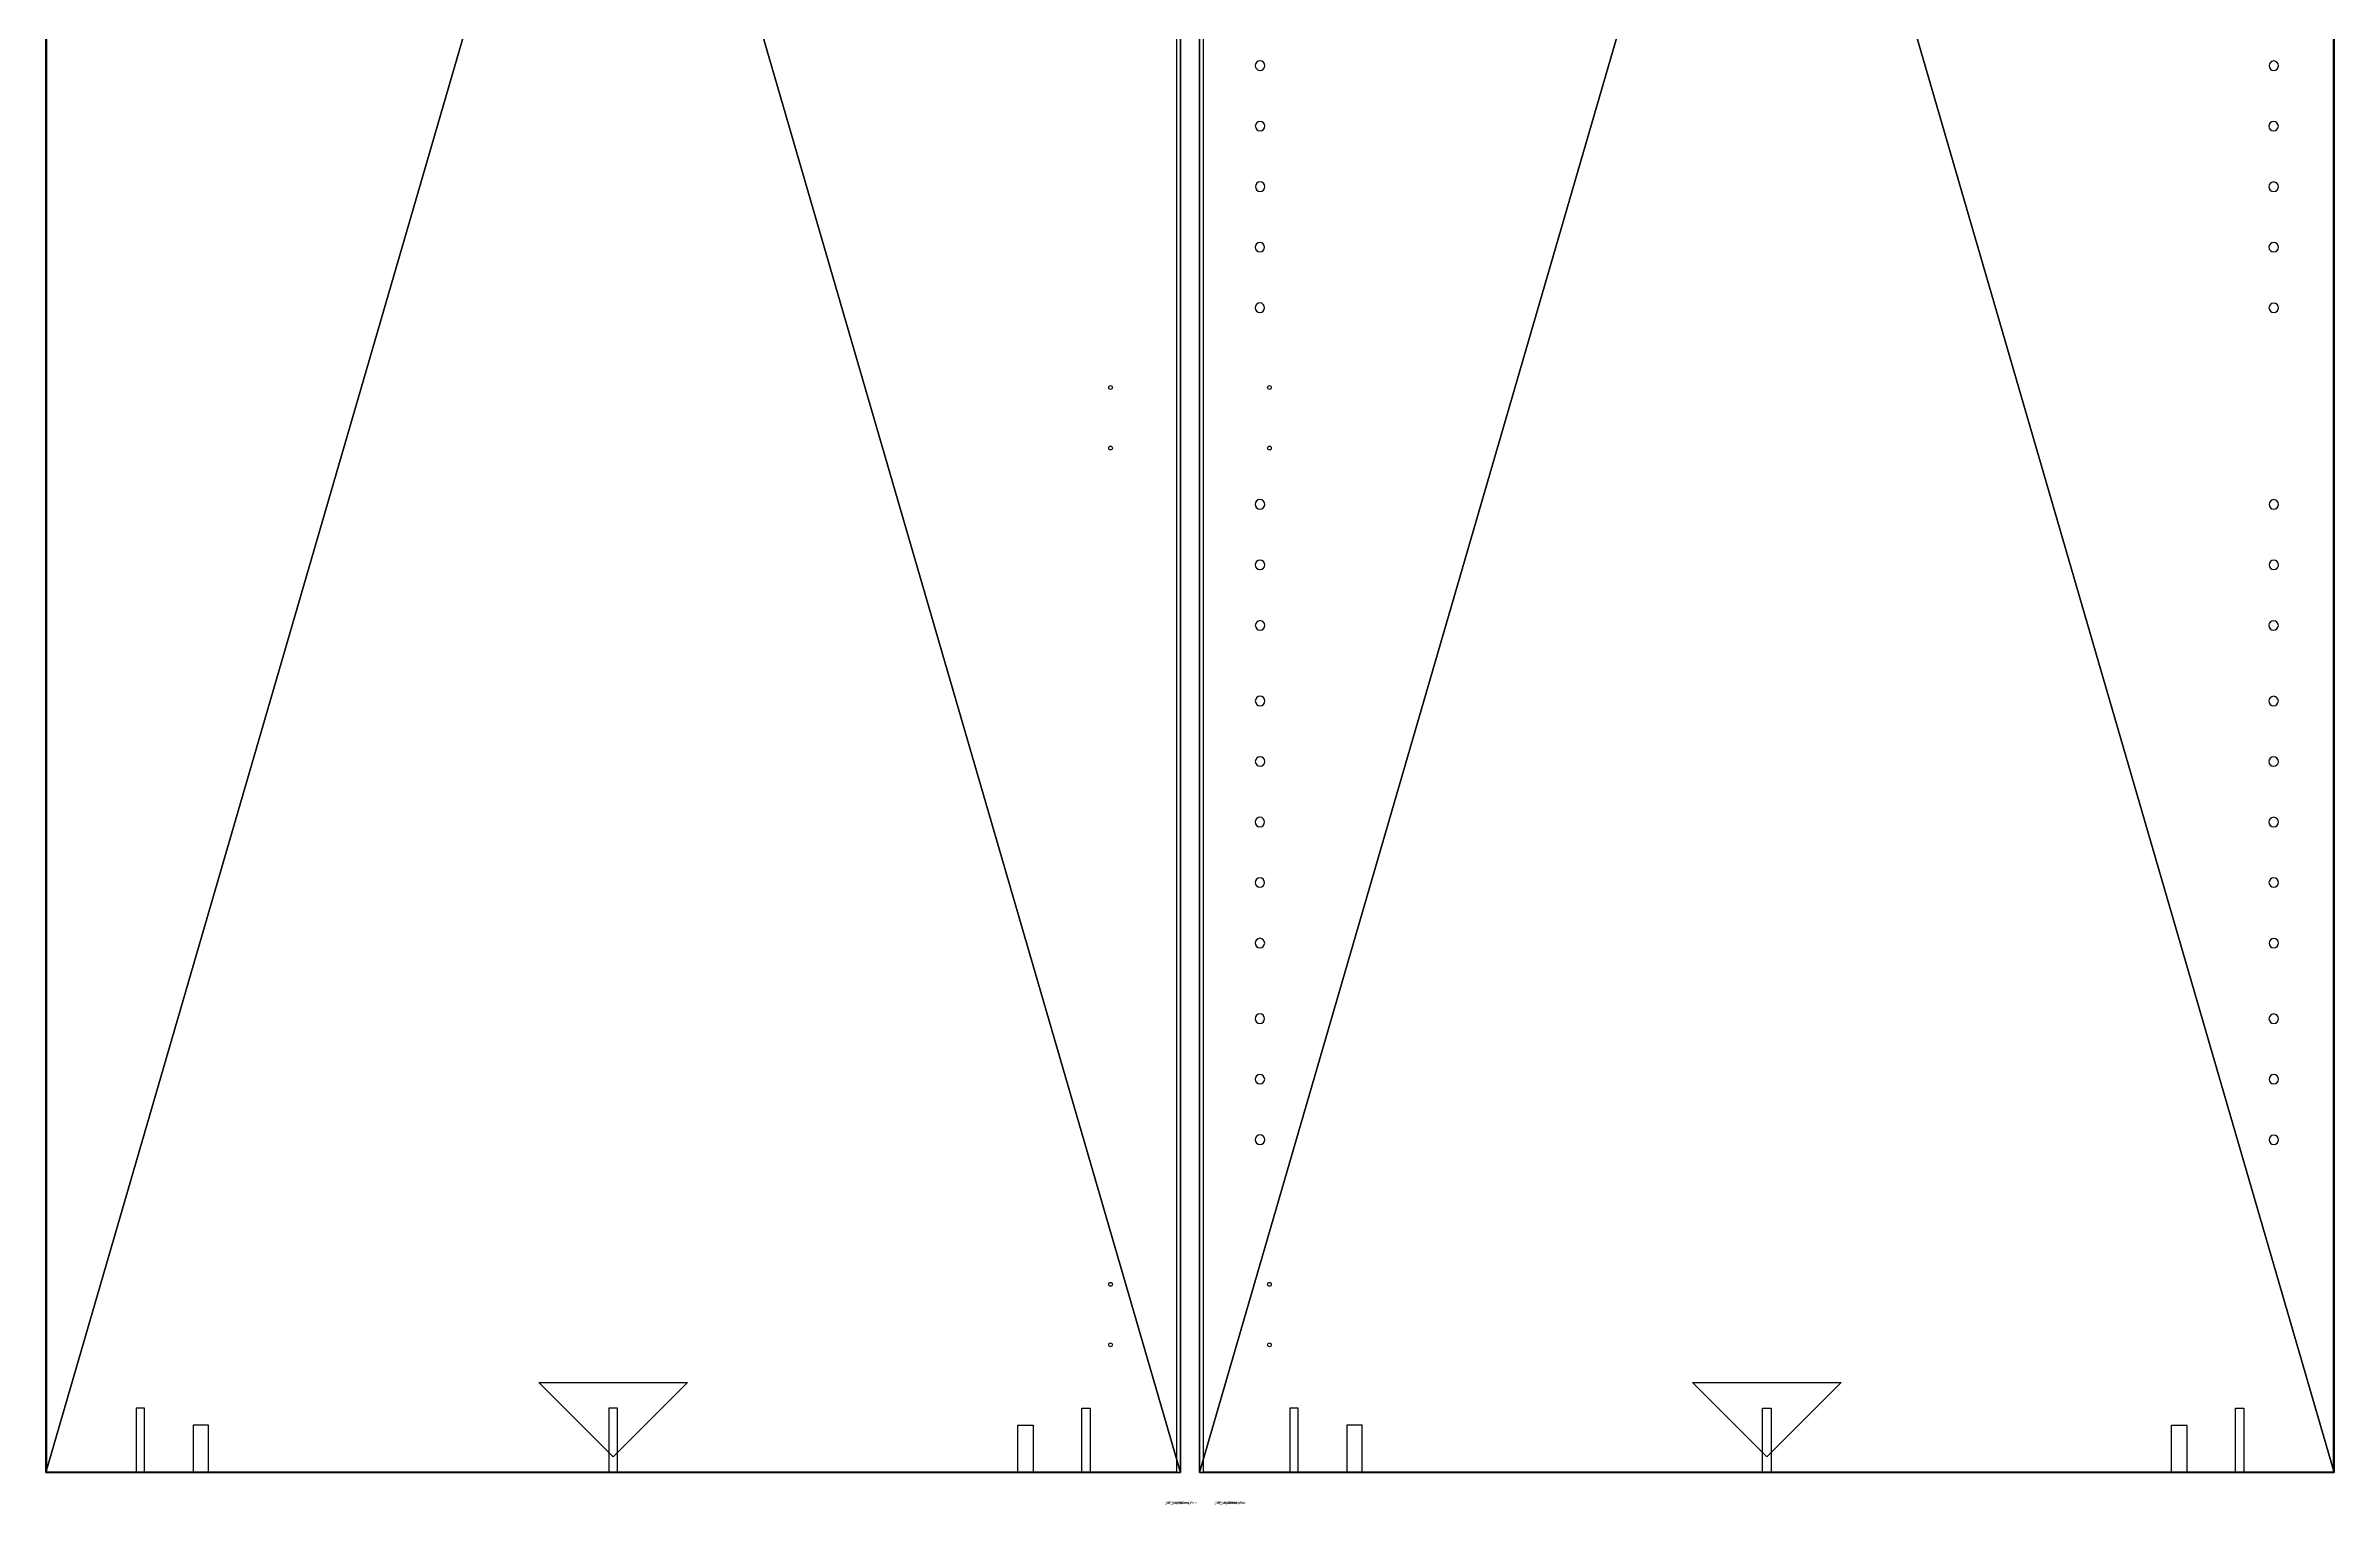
# Model space of a CAD drawing. Header units: millimetres. Extents: x -53597 to 18, y -2458 to 2097.
# Drawn here: x -9006 to -7796, y -17 to 755 of the extents above; entities that cross this region are included whole.
import ezdxf

# ---------------------------------------------------------------- set-up
doc = ezdxf.new("R2010")
doc.units = ezdxf.units.MM
doc.header["$LTSCALE"] = 25.4
doc.layers.get('0').update_dxf_attribs({"true_color": 0xffffff})
for name, color, linetype, true_color in [('ABF_cuttingLines', 32, 'Continuous', 0xcc6600), ('ABF_D5.0_DEPTH8', 252, 'Continuous', 0x777799), ('ABF_edgeBanding', 32, 'Continuous', 0xcc5400), ('ABF_Label', 253, 'Continuous', 0x9999cc), ('DEPTH3.0-ARTICLE46331', 190, 'Continuous', 0x9900ff), ('DSIDE-4.5', 190, 'Continuous', 0x9900ff), ('DSIDE-8', 22, 'Continuous', 0xcc4400), ('Dside4.5', 134, 'Continuous', 0x009987)]:
    doc.layers.add(name, color=color, linetype=linetype, true_color=true_color)

# ---------------------------------------------------------------- blocks, each defined once
blk = doc.blocks.new('Group510#1')
blk = doc.blocks.new('Group511#1')
blk = doc.blocks.new('Group514#1')
blk = doc.blocks.new('Group515#1')
blk = doc.blocks.new('Group518#1')
at = {"layer": 'DSIDE-4.5', "color": 0, "extrusion": (1.50398e-16, -1, -5.39341e-16)}
blk.add_circle((0, -9), 2.25, dxfattribs=at)
at = {"layer": 'DSIDE-8', "color": 0, "extrusion": (1.50398e-16, -1, -5.39341e-16)}
blk.add_circle((-32, -9), 4, dxfattribs=at)
blk = doc.blocks.new('Group519#1')
at = {"layer": 'DSIDE-4.5', "color": 0}
blk.add_polyline3d([(-2.25, 0, 0), (-2.25, -34, 0), (2.25, -34, 0), (2.25, 0, 0), (-2.25, 0, 0)], close=True, dxfattribs=at)
at = {"layer": 'DSIDE-8', "color": 0}
blk.add_polyline3d([(-36, 0, 0), (-36, -25, 0), (-28, -25, 0), (-28, 0, 0), (-36, 0, 0)], close=True, dxfattribs=at)
blk = doc.blocks.new('Group522#1')
at = {"layer": 'DSIDE-4.5', "color": 0, "extrusion": (1.50398e-16, -1, -5.39341e-16)}
blk.add_circle((0, -9), 2.25, dxfattribs=at)
at = {"layer": 'DSIDE-8', "color": 0, "extrusion": (1.50398e-16, -1, -5.39341e-16)}
blk.add_circle((32, -9), 4, dxfattribs=at)
blk = doc.blocks.new('Group523#1')
at = {"layer": 'DSIDE-4.5', "color": 0}
blk.add_polyline3d([(2.25, 0, 0), (2.25, -34, 0), (-2.25, -34, 0), (-2.25, 0, 0), (2.25, 0, 0)], close=True, dxfattribs=at)
at = {"layer": 'DSIDE-8', "color": 0}
blk.add_polyline3d([(36, 0, 0), (36, -25, 0), (28, -25, 0), (28, 0, 0), (36, 0, 0)], close=True, dxfattribs=at)
blk = doc.blocks.new('Group563#1')
blk = doc.blocks.new('Group567#1')
blk = doc.blocks.new('Group574#1')
blk = doc.blocks.new('Group581#1')
blk = doc.blocks.new('Group583#1')
blk = doc.blocks.new('Group585#1')
blk = doc.blocks.new('Group587#1')
at = {"layer": 'DEPTH3.0-ARTICLE46331', "color": 0}
for centre in [(-37, 16), (-37, -16)]:
    blk.add_circle(centre, 1, dxfattribs=at)
blk = doc.blocks.new('Group589#1')
at = {"layer": 'DEPTH3.0-ARTICLE46331', "color": 0}
for centre in [(-37, 16), (-37, -16)]:
    blk.add_circle(centre, 1, dxfattribs=at)
blk = doc.blocks.new('Group411#1')
blk = doc.blocks.new('Group412#1')
blk = doc.blocks.new('Group414#1')
at = {"layer": 'Dside4.5', "color": 0, "extrusion": (0, 1, 0)}
blk.add_circle((0, -9), 2.25, dxfattribs=at)
blk = doc.blocks.new('Group415#1')
at = {"layer": 'Dside4.5', "color": 0}
blk.add_polyline3d([(2.25, 0, 0), (2.25, -34, 0), (-2.25, -34, 0), (-2.25, 0, 0), (2.25, 0, 0)], close=True, dxfattribs=at)
blk = doc.blocks.new('Group#28')
blk = doc.blocks.new('Group#30')
blk = doc.blocks.new('Group#40')
at = {"layer": 'ABF_D5.0_DEPTH8', "color": 0, "extrusion": (1, 1.48988e-08, 2.29886e-14)}
blk.add_circle((2.5, 2.5, 0), 2.5, dxfattribs=at)
blk = doc.blocks.new('Group#42')
at = {"layer": 'ABF_D5.0_DEPTH8', "color": 0, "extrusion": (1, 1.48988e-08, 2.29886e-14)}
blk.add_circle((2.5, 2.5, 0), 2.5, dxfattribs=at)
blk = doc.blocks.new('Group#43')
at = {"layer": 'ABF_D5.0_DEPTH8', "color": 0, "extrusion": (1, 1.48988e-08, 2.29886e-14)}
blk.add_circle((2.5, 2.5, 0), 2.5, dxfattribs=at)
blk = doc.blocks.new('Group#44')
at = {"layer": 'ABF_D5.0_DEPTH8', "color": 0, "extrusion": (1, 1.48988e-08, 2.29886e-14)}
blk.add_circle((2.5, 2.5, 0), 2.5, dxfattribs=at)
blk = doc.blocks.new('Group#48')
at = {"layer": 'ABF_D5.0_DEPTH8', "color": 0, "extrusion": (1, 1.48988e-08, 2.29886e-14)}
blk.add_circle((2.5, 2.5, 0), 2.5, dxfattribs=at)
blk = doc.blocks.new('Group#51')
at = {"layer": 'ABF_D5.0_DEPTH8', "color": 0, "extrusion": (1, 1.48988e-08, 2.29886e-14)}
blk.add_circle((2.5, 2.5, 0), 2.5, dxfattribs=at)
blk = doc.blocks.new('Group#52')
at = {"layer": 'ABF_D5.0_DEPTH8', "color": 0, "extrusion": (1, 1.48988e-08, 2.29886e-14)}
blk.add_circle((2.5, 2.5, 0), 2.5, dxfattribs=at)
blk = doc.blocks.new('Group#53')
at = {"layer": 'ABF_D5.0_DEPTH8', "color": 0, "extrusion": (1, 1.48988e-08, 2.29886e-14)}
blk.add_circle((2.5, 2.5, 0), 2.5, dxfattribs=at)
blk = doc.blocks.new('Group#58')
at = {"layer": 'ABF_D5.0_DEPTH8', "color": 0, "extrusion": (1, 1.48988e-08, 2.29886e-14)}
blk.add_circle((2.5, 2.5, 0), 2.5, dxfattribs=at)
blk = doc.blocks.new('Group#59')
at = {"layer": 'ABF_D5.0_DEPTH8', "color": 0, "extrusion": (1, 1.48988e-08, 2.29886e-14)}
blk.add_circle((2.5, 2.5, 0), 2.5, dxfattribs=at)
blk = doc.blocks.new('Group#4')
at = {"layer": 'ABF_D5.0_DEPTH8', "color": 0, "extrusion": (1, 1.48988e-08, 2.29886e-14)}
blk.add_circle((2.5, 2.5, 0), 2.5, dxfattribs=at)
blk = doc.blocks.new('Group#5')
at = {"layer": 'ABF_D5.0_DEPTH8', "color": 0, "extrusion": (1, 1.48988e-08, 2.29886e-14)}
blk.add_circle((2.5, 2.5, 0), 2.5, dxfattribs=at)
blk = doc.blocks.new('Group#7')
at = {"layer": 'ABF_D5.0_DEPTH8', "color": 0, "extrusion": (1, 1.48988e-08, 2.29886e-14)}
blk.add_circle((2.5, 2.5, 0), 2.5, dxfattribs=at)
blk = doc.blocks.new('Group#8')
at = {"layer": 'ABF_D5.0_DEPTH8', "color": 0, "extrusion": (1, 1.48988e-08, 2.29886e-14)}
blk.add_circle((2.5, 2.5, 0), 2.5, dxfattribs=at)
blk = doc.blocks.new('Group#10')
at = {"layer": 'ABF_D5.0_DEPTH8', "color": 0, "extrusion": (1, 1.48988e-08, 2.29886e-14)}
blk.add_circle((2.5, 2.5, 0), 2.5, dxfattribs=at)
blk = doc.blocks.new('Group#11')
at = {"layer": 'ABF_D5.0_DEPTH8', "color": 0, "extrusion": (1, 1.48988e-08, 2.29886e-14)}
blk.add_circle((2.5, 2.5, 0), 2.5, dxfattribs=at)
blk = doc.blocks.new('Group#12')
at = {"layer": 'ABF_D5.0_DEPTH8', "color": 0, "extrusion": (1, 1.48988e-08, 2.29886e-14)}
blk.add_circle((2.5, 2.5, 0), 2.5, dxfattribs=at)
blk = doc.blocks.new('Group#13')
at = {"layer": 'ABF_D5.0_DEPTH8', "color": 0, "extrusion": (1, 1.48988e-08, 2.29886e-14)}
blk.add_circle((2.5, 2.5, 0), 2.5, dxfattribs=at)
blk = doc.blocks.new('Group#21')
at = {"layer": 'ABF_D5.0_DEPTH8', "color": 0, "extrusion": (1, 1.48988e-08, 2.29886e-14)}
blk.add_circle((2.5, 2.5, 0), 2.5, dxfattribs=at)
blk = doc.blocks.new('Group#33')
at = {"layer": 'ABF_D5.0_DEPTH8', "color": 0, "extrusion": (1, 1.48988e-08, 2.29886e-14)}
blk.add_circle((2.5, 2.5, 0), 2.5, dxfattribs=at)
blk = doc.blocks.new('Group#93')
at = {"layer": 'ABF_D5.0_DEPTH8', "color": 0, "extrusion": (1, 1.48988e-08, 2.29886e-14)}
blk.add_circle((2.5, 2.5, 0), 2.5, dxfattribs=at)
blk = doc.blocks.new('Group#94')
at = {"layer": 'ABF_D5.0_DEPTH8', "color": 0, "extrusion": (1, 1.48988e-08, 2.29886e-14)}
blk.add_circle((2.5, 2.5, 0), 2.5, dxfattribs=at)
blk = doc.blocks.new('Group#99')
at = {"layer": 'ABF_D5.0_DEPTH8', "color": 0, "extrusion": (1, 1.48988e-08, 2.29886e-14)}
blk.add_circle((2.5, 2.5, 0), 2.5, dxfattribs=at)
blk = doc.blocks.new('Group#100')
at = {"layer": 'ABF_D5.0_DEPTH8', "color": 0, "extrusion": (1, 1.48988e-08, 2.29886e-14)}
blk.add_circle((2.5, 2.5, 0), 2.5, dxfattribs=at)
blk = doc.blocks.new('Group#101')
at = {"layer": 'ABF_D5.0_DEPTH8', "color": 0, "extrusion": (1, 1.48988e-08, 2.29886e-14)}
blk.add_circle((2.5, 2.5, 0), 2.5, dxfattribs=at)
blk = doc.blocks.new('Group#102')
at = {"layer": 'ABF_D5.0_DEPTH8', "color": 0, "extrusion": (1, 1.48988e-08, 2.29886e-14)}
blk.add_circle((2.5, 2.5, 0), 2.5, dxfattribs=at)
blk = doc.blocks.new('Group#1')
at = {"layer": 'ABF_D5.0_DEPTH8', "color": 0, "extrusion": (1, 1.48988e-08, 2.29886e-14)}
blk.add_circle((2.5, 2.5, 0), 2.5, dxfattribs=at)
blk = doc.blocks.new('Group#2')
at = {"layer": 'ABF_D5.0_DEPTH8', "color": 0, "extrusion": (1, 1.48988e-08, 2.29886e-14)}
blk.add_circle((2.5, 2.5, 0), 2.5, dxfattribs=at)
blk = doc.blocks.new('Group#3')
at = {"layer": 'ABF_D5.0_DEPTH8', "color": 0, "extrusion": (1, 1.48988e-08, 2.29886e-14)}
blk.add_circle((2.5, 2.5, 0), 2.5, dxfattribs=at)
blk = doc.blocks.new('Group#6')
at = {"layer": 'ABF_D5.0_DEPTH8', "color": 0, "extrusion": (1, 1.48988e-08, 2.29886e-14)}
blk.add_circle((2.5, 2.5, 0), 2.5, dxfattribs=at)
blk = doc.blocks.new('Group#9')
at = {"layer": 'ABF_D5.0_DEPTH8', "color": 0, "extrusion": (1, 1.48988e-08, 2.29886e-14)}
blk.add_circle((2.5, 2.5, 0), 2.5, dxfattribs=at)
blk = doc.blocks.new('Group#15')
at = {"layer": 'ABF_D5.0_DEPTH8', "color": 0, "extrusion": (1, 1.48988e-08, 2.29886e-14)}
blk.add_circle((2.5, 2.5, 0), 2.5, dxfattribs=at)
blk = doc.blocks.new('Group440#1')
blk = doc.blocks.new('Group478#1')
at = {"layer": 'ABF_cuttingLines', "color": 0}
blk.add_polyline3d([(20, 2080.5, 0), (20, 16.9, 0), (617.6, 16.9, 0), (617.6, 2080.5, 0), (20, 2080.5, 0)], close=True, dxfattribs=at)
blk = doc.blocks.new('Group479#1')
at = {"layer": 'ABF_edgeBanding', "color": 0}
blk.add_polyline3d([(318, 24.8, 0), (278.7, 64.1, 0), (357.3, 64.1, 0), (318, 24.8, 0)], close=True, dxfattribs=at)
blk = doc.blocks.new('___#14')
at = {"color": 0}
for p, q in [((18, 2080.5), (18, 16.5)), ((18, 2080.5, 18), (18, 16.5, 18)), ((18, 2080.5), (18, 16.5)), ((18, 2080.5, 18), (18, 16.5, 18)), ((618, 16.5), (618, 2080.5)), ((618, 16.5, 18), (618, 2080.5, 18)), ((618, 16.5), (618, 2080.5)), ((618, 16.5, 18), (618, 2080.5, 18)), ((18, 16.5), (618, 16.5)), ((18, 16.5, 18), (618, 16.5, 18)), ((18, 16.5), (18, 16.5, 18)), ((18, 16.5), (618, 16.5)), ((18, 16.5, 18), (618, 16.5, 18)), ((18, 16.5), (18, 16.5, 18)), ((618, 16.5), (618, 16.5, 18)), ((618, 16.5), (618, 16.5, 18))]:
    blk.add_line(p, q, dxfattribs=at)
ref = blk.add_blockref('Group510#1', (68, 2080.5, 18), dxfattribs=dict(at, rotation=180))
ref.add_attrib('Skp_GroupInstanceName', '_ABF_sideDrill', (0, 0), dxfattribs={"height": 1})
ref = blk.add_blockref('Group511#1', (68, 2080.5, 18), dxfattribs=dict(at, rotation=180))
ref.add_attrib('Skp_GroupInstanceName', '_ABF_sideDrillDepth', (0, 0), dxfattribs={"height": 1})
ref = blk.add_blockref('Group514#1', (568, 2080.5, 18), dxfattribs=dict(at, rotation=180))
ref.add_attrib('Skp_GroupInstanceName', '_ABF_sideDrill', (0, 0), dxfattribs={"height": 1})
ref = blk.add_blockref('Group515#1', (568, 2080.5, 18), dxfattribs=dict(at, rotation=180))
ref.add_attrib('Skp_GroupInstanceName', '_ABF_sideDrillDepth', (0, 0), dxfattribs={"height": 1})
ref = blk.add_blockref('Group411#1', (318, 2080.5, 18), dxfattribs=dict(at, rotation=180))
ref.add_attrib('Skp_GroupInstanceName', '_ABF_sideDrill', (0, 0), dxfattribs={"height": 1})
ref = blk.add_blockref('Group412#1', (318, 2080.5, 18), dxfattribs=dict(at, rotation=180))
ref.add_attrib('Skp_GroupInstanceName', '_ABF_sideDrillDepth', (0, 0), dxfattribs={"height": 1})
ref = blk.add_blockref('Group581#1', (18, 1997, 18), dxfattribs=dict(at, rotation=180))
ref.add_attrib('Skp_GroupInstanceName', '_ABF_hingeMountingPlate', (0, 0), dxfattribs={"height": 1})
ref = blk.add_blockref('Group563#1', (68, 1766.5, 18), dxfattribs=dict(at, rotation=180))
ref.add_attrib('Skp_GroupInstanceName', '_ABF_minifixPlasticBase', (0, 0), dxfattribs={"height": 1})
ref = blk.add_blockref('Group567#1', (568, 1766.5, 18), dxfattribs=dict(at, rotation=180))
ref.add_attrib('Skp_GroupInstanceName', '_ABF_minifixPlasticBase', (0, 0), dxfattribs={"height": 1})
ref = blk.add_blockref('Group574#1', (318, 1766.5, 18), dxfattribs=dict(at, rotation=180))
ref.add_attrib('Skp_GroupInstanceName', '_ABF_screwInside', (0, 0), dxfattribs={"height": 1})
at = {"color": 0, "extrusion": (0, 1, -3.49763e-16)}
ref = blk.add_blockref('Group#28', (-317, 18, 1686.8), dxfattribs=dict(at, rotation=90))
ref.add_attrib('Skp_GroupInstanceName', 'ABF_Hole', (0, 0), dxfattribs={"height": 1})
ref = blk.add_blockref('Group#30', (-317, 18, 1654.8), dxfattribs=dict(at, rotation=90))
ref.add_attrib('Skp_GroupInstanceName', 'ABF_Hole', (0, 0), dxfattribs={"height": 1})
at = {"color": 0}
ref = blk.add_blockref('Group583#1', (18, 1522.8, 18), dxfattribs=dict(at, rotation=180))
ref.add_attrib('Skp_GroupInstanceName', '_ABF_hingeMountingPlate', (0, 0), dxfattribs={"height": 1})
ref = blk.add_blockref('Group585#1', (18, 1048.5, 18), dxfattribs=dict(at, rotation=180))
ref.add_attrib('Skp_GroupInstanceName', '_ABF_hingeMountingPlate', (0, 0), dxfattribs={"height": 1})
at = {"color": 0, "extrusion": (-0.009842, 0.999952, 9.26182e-13)}
ref = blk.add_blockref('Group#48', (-596, 18, 752.2), dxfattribs=dict(at, rotation=269.9999991284582))
ref.add_attrib('Skp_GroupInstanceName', 'ABF_Hole', (0, 0), dxfattribs={"height": 1})
ref = blk.add_blockref('Group#51', (-60, 18, 757.5), dxfattribs=dict(at, rotation=269.9999991284582))
ref.add_attrib('Skp_GroupInstanceName', 'ABF_Hole', (0, 0), dxfattribs={"height": 1})
ref = blk.add_blockref('Group#43', (-59.7, 18, 725.5), dxfattribs=dict(at, rotation=269.9999991284582))
ref.add_attrib('Skp_GroupInstanceName', 'ABF_Hole', (0, 0), dxfattribs={"height": 1})
ref = blk.add_blockref('Group#44', (-595.6, 18, 720.2), dxfattribs=dict(at, rotation=269.9999991284582))
ref.add_attrib('Skp_GroupInstanceName', 'ABF_Hole', (0, 0), dxfattribs={"height": 1})
ref = blk.add_blockref('Group#40', (-59.4, 18, 693.5), dxfattribs=dict(at, rotation=269.9999991284582))
ref.add_attrib('Skp_GroupInstanceName', 'ABF_Hole', (0, 0), dxfattribs={"height": 1})
ref = blk.add_blockref('Group#42', (-595.3, 18, 688.2), dxfattribs=dict(at, rotation=269.9999991284582))
ref.add_attrib('Skp_GroupInstanceName', 'ABF_Hole', (0, 0), dxfattribs={"height": 1})
ref = blk.add_blockref('Group#52', (-59, 18, 661.5), dxfattribs=dict(at, rotation=269.9999991284582))
ref.add_attrib('Skp_GroupInstanceName', 'ABF_Hole', (0, 0), dxfattribs={"height": 1})
ref = blk.add_blockref('Group#59', (-595, 18, 656.2), dxfattribs=dict(at, rotation=269.9999991284582))
ref.add_attrib('Skp_GroupInstanceName', 'ABF_Hole', (0, 0), dxfattribs={"height": 1})
ref = blk.add_blockref('Group#53', (-58.7, 18, 629.5), dxfattribs=dict(at, rotation=269.9999991284582))
ref.add_attrib('Skp_GroupInstanceName', 'ABF_Hole', (0, 0), dxfattribs={"height": 1})
ref = blk.add_blockref('Group#58', (-594.7, 18, 624.2), dxfattribs=dict(at, rotation=269.9999991284582))
ref.add_attrib('Skp_GroupInstanceName', 'ABF_Hole', (0, 0), dxfattribs={"height": 1})
at = {"color": 0}
ref = blk.add_blockref('Group587#1', (18, 574.3, 18), dxfattribs=dict(at, rotation=180))
ref.add_attrib('Skp_GroupInstanceName', '_ABF_hingeMountingPlate', (0, 0), dxfattribs={"height": 1})
at = {"color": 0, "extrusion": (-0.009842, 0.999952, 9.26182e-13)}
ref = blk.add_blockref('Group#1', (-57.7, 18, 525.5), dxfattribs=dict(at, rotation=269.9999991284582))
ref.add_attrib('Skp_GroupInstanceName', 'ABF_Hole', (0, 0), dxfattribs={"height": 1})
ref = blk.add_blockref('Group#2', (-593.7, 18, 520.2), dxfattribs=dict(at, rotation=269.9999991284582))
ref.add_attrib('Skp_GroupInstanceName', 'ABF_Hole', (0, 0), dxfattribs={"height": 1})
ref = blk.add_blockref('Group#3', (-57.4, 18, 493.5), dxfattribs=dict(at, rotation=269.9999991284582))
ref.add_attrib('Skp_GroupInstanceName', 'ABF_Hole', (0, 0), dxfattribs={"height": 1})
ref = blk.add_blockref('Group#15', (-593.4, 18, 488.2), dxfattribs=dict(at, rotation=269.9999991284582))
ref.add_attrib('Skp_GroupInstanceName', 'ABF_Hole', (0, 0), dxfattribs={"height": 1})
ref = blk.add_blockref('Group#6', (-57.1, 18, 461.5), dxfattribs=dict(at, rotation=269.9999991284582))
ref.add_attrib('Skp_GroupInstanceName', 'ABF_Hole', (0, 0), dxfattribs={"height": 1})
ref = blk.add_blockref('Group#9', (-593, 18, 456.2), dxfattribs=dict(at, rotation=269.9999991284582))
ref.add_attrib('Skp_GroupInstanceName', 'ABF_Hole', (0, 0), dxfattribs={"height": 1})
ref = blk.add_blockref('Group#10', (-592.6, 18, 416.2), dxfattribs=dict(at, rotation=269.9999991284582))
ref.add_attrib('Skp_GroupInstanceName', 'ABF_Hole', (0, 0), dxfattribs={"height": 1})
ref = blk.add_blockref('Group#11', (-56.7, 18, 421.5), dxfattribs=dict(at, rotation=269.9999991284582))
ref.add_attrib('Skp_GroupInstanceName', 'ABF_Hole', (0, 0), dxfattribs={"height": 1})
ref = blk.add_blockref('Group#7', (-56.4, 18, 389.5), dxfattribs=dict(at, rotation=269.9999991284582))
ref.add_attrib('Skp_GroupInstanceName', 'ABF_Hole', (0, 0), dxfattribs={"height": 1})
ref = blk.add_blockref('Group#8', (-592.3, 18, 384.2), dxfattribs=dict(at, rotation=269.9999991284582))
ref.add_attrib('Skp_GroupInstanceName', 'ABF_Hole', (0, 0), dxfattribs={"height": 1})
ref = blk.add_blockref('Group#4', (-56, 18, 357.5), dxfattribs=dict(at, rotation=269.9999991284582))
ref.add_attrib('Skp_GroupInstanceName', 'ABF_Hole', (0, 0), dxfattribs={"height": 1})
ref = blk.add_blockref('Group#5', (-592, 18, 352.2), dxfattribs=dict(at, rotation=269.9999991284582))
ref.add_attrib('Skp_GroupInstanceName', 'ABF_Hole', (0, 0), dxfattribs={"height": 1})
ref = blk.add_blockref('Group#12', (-55.7, 18, 325.5), dxfattribs=dict(at, rotation=269.9999991284582))
ref.add_attrib('Skp_GroupInstanceName', 'ABF_Hole', (0, 0), dxfattribs={"height": 1})
ref = blk.add_blockref('Group#33', (-591.7, 18, 320.2), dxfattribs=dict(at, rotation=269.9999991284582))
ref.add_attrib('Skp_GroupInstanceName', 'ABF_Hole', (0, 0), dxfattribs={"height": 1})
ref = blk.add_blockref('Group#13', (-55.4, 18, 293.5), dxfattribs=dict(at, rotation=269.9999991284582))
ref.add_attrib('Skp_GroupInstanceName', 'ABF_Hole', (0, 0), dxfattribs={"height": 1})
ref = blk.add_blockref('Group#21', (-591.4, 18, 288.2), dxfattribs=dict(at, rotation=269.9999991284582))
ref.add_attrib('Skp_GroupInstanceName', 'ABF_Hole', (0, 0), dxfattribs={"height": 1})
ref = blk.add_blockref('Group#101', (-591, 18, 248.2), dxfattribs=dict(at, rotation=269.9999991284582))
ref.add_attrib('Skp_GroupInstanceName', 'ABF_Hole', (0, 0), dxfattribs={"height": 1})
ref = blk.add_blockref('Group#102', (-55, 18, 253.5), dxfattribs=dict(at, rotation=269.9999991284582))
ref.add_attrib('Skp_GroupInstanceName', 'ABF_Hole', (0, 0), dxfattribs={"height": 1})
ref = blk.add_blockref('Group#99', (-54.7, 18, 221.5), dxfattribs=dict(at, rotation=269.9999991284582))
ref.add_attrib('Skp_GroupInstanceName', 'ABF_Hole', (0, 0), dxfattribs={"height": 1})
ref = blk.add_blockref('Group#100', (-590.7, 18, 216.2), dxfattribs=dict(at, rotation=269.9999991284582))
ref.add_attrib('Skp_GroupInstanceName', 'ABF_Hole', (0, 0), dxfattribs={"height": 1})
ref = blk.add_blockref('Group#93', (-54.4, 18, 189.5), dxfattribs=dict(at, rotation=269.9999991284582))
ref.add_attrib('Skp_GroupInstanceName', 'ABF_Hole', (0, 0), dxfattribs={"height": 1})
ref = blk.add_blockref('Group#94', (-590.4, 18, 184.2), dxfattribs=dict(at, rotation=269.9999991284582))
ref.add_attrib('Skp_GroupInstanceName', 'ABF_Hole', (0, 0), dxfattribs={"height": 1})
at = {"color": 0}
ref = blk.add_blockref('Group589#1', (18, 100, 18), dxfattribs=dict(at, rotation=180))
ref.add_attrib('Skp_GroupInstanceName', '_ABF_hingeMountingPlate', (0, 0), dxfattribs={"height": 1})
ref = blk.add_blockref('Group519#1', (68, 16.5, 18), dxfattribs=dict(at, rotation=180))
ref.add_attrib('Skp_GroupInstanceName', '_ABF_sideDrillDepth', (0, 0), dxfattribs={"height": 1})
ref = blk.add_blockref('Group523#1', (568, 16.5, 18), dxfattribs=dict(at, rotation=180))
ref.add_attrib('Skp_GroupInstanceName', '_ABF_sideDrillDepth', (0, 0), dxfattribs={"height": 1})
ref = blk.add_blockref('Group415#1', (318, 16.5, 18), dxfattribs=dict(at, rotation=180))
ref.add_attrib('Skp_GroupInstanceName', '_ABF_sideDrillDepth', (0, 0), dxfattribs={"height": 1})
ref = blk.add_blockref('Group518#1', (68, 16.5, 18), dxfattribs=dict(at, rotation=180))
ref.add_attrib('Skp_GroupInstanceName', '_ABF_sideDrill', (0, 0), dxfattribs={"height": 1})
ref = blk.add_blockref('Group522#1', (568, 16.5, 18), dxfattribs=dict(at, rotation=180))
ref.add_attrib('Skp_GroupInstanceName', '_ABF_sideDrill', (0, 0), dxfattribs={"height": 1})
ref = blk.add_blockref('Group414#1', (318, 16.5, 18), dxfattribs=dict(at, rotation=180))
ref.add_attrib('Skp_GroupInstanceName', '_ABF_sideDrill', (0, 0), dxfattribs={"height": 1})
at = {"layer": 'ABF_cuttingLines', "color": 0}
ref = blk.add_blockref('Group478#1', (0, 0, 18), dxfattribs=at)
ref.add_attrib('Skp_GroupInstanceName', '_ABF_cuttingLines', (0, 0), dxfattribs={"layer": '0', "height": 1})
at = {"layer": 'ABF_edgeBanding', "color": 0}
ref = blk.add_blockref('Group479#1', (0, 0, 18), dxfattribs=at)
ref.add_attrib('Skp_GroupInstanceName', '_ABF_edgeBanding', (0, 0), dxfattribs={"layer": '0', "height": 1})
at = {"layer": 'ABF_Label', "color": 0}
ref = blk.add_blockref('Group440#1', (318, 1048.5, 18), dxfattribs=dict(at, xscale=1.574803149606299, yscale=1.574803149606299, rotation=90))
ref.add_attrib('Skp_GroupInstanceName', '_ABF_Label', (0, 0), dxfattribs={"layer": '0', "height": 1})
at = {"color": 0}
mesh = blk.add_polyface(dxfattribs=at)
corners = [(618, 2080.5), (18, 16.5), (18, 2080.5), (618, 16.5)]
mesh.append_faces([[corners[k] for k in face] for face in [(0, 1, 2), (1, 0, 3)]], dxfattribs={"vtx0": -1, "color": 0})
at = {"color": 7, "true_color": 0xffffff}
mesh = blk.add_polyface(dxfattribs=at)
corners = [(618, 16.5, 18), (18, 2080.5, 18), (18, 16.5, 18), (618, 2080.5, 18)]
mesh.append_faces([[corners[k] for k in face] for face in [(0, 1, 2), (1, 0, 3)]], dxfattribs={"vtx0": -1, "color": 7})
at = {"color": 0}
mesh = blk.add_polyface(dxfattribs=at)
corners = [(18, 16.5, 18), (18, 2080.5), (18, 16.5), (18, 2080.5, 18)]
mesh.append_faces([[corners[k] for k in face] for face in [(0, 1, 2), (1, 0, 3)]], dxfattribs={"vtx0": -1, "color": 0})
mesh = blk.add_polyface(dxfattribs=at)
corners = [(618, 2080.5), (618, 16.5, 18), (618, 16.5), (618, 2080.5, 18)]
mesh.append_faces([[corners[k] for k in face] for face in [(0, 1, 2), (1, 0, 3)]], dxfattribs={"vtx0": -1, "color": 0})
mesh = blk.add_polyface(dxfattribs=at)
corners = [(618, 16.5, 18), (18, 16.5), (618, 16.5), (18, 16.5, 18)]
mesh.append_faces([[corners[k] for k in face] for face in [(0, 1, 2), (1, 0, 3)]], dxfattribs={"vtx0": -1, "color": 0})
blk = doc.blocks.new('Group546#1')
blk = doc.blocks.new('Group547#1')
blk = doc.blocks.new('Group550#1')
blk = doc.blocks.new('Group551#1')
blk = doc.blocks.new('Group554#1')
at = {"layer": 'DSIDE-4.5', "color": 0, "extrusion": (1.50398e-16, -1, -5.39341e-16)}
blk.add_circle((0, -9), 2.25, dxfattribs=at)
at = {"layer": 'DSIDE-8', "color": 0, "extrusion": (1.50398e-16, -1, -5.39341e-16)}
blk.add_circle((-32, -9), 4, dxfattribs=at)
blk = doc.blocks.new('Group555#1')
at = {"layer": 'DSIDE-4.5', "color": 0}
blk.add_polyline3d([(-2.25, 0, 0), (-2.25, -34, 0), (2.25, -34, 0), (2.25, 0, 0), (-2.25, 0, 0)], close=True, dxfattribs=at)
at = {"layer": 'DSIDE-8', "color": 0}
blk.add_polyline3d([(-36, 0, 0), (-36, -25, 0), (-28, -25, 0), (-28, 0, 0), (-36, 0, 0)], close=True, dxfattribs=at)
blk = doc.blocks.new('Group558#1')
at = {"layer": 'DSIDE-4.5', "color": 0, "extrusion": (1.50398e-16, -1, -5.39341e-16)}
blk.add_circle((0, -9), 2.25, dxfattribs=at)
at = {"layer": 'DSIDE-8', "color": 0, "extrusion": (1.50398e-16, -1, -5.39341e-16)}
blk.add_circle((32, -9), 4, dxfattribs=at)
blk = doc.blocks.new('Group559#1')
at = {"layer": 'DSIDE-4.5', "color": 0}
blk.add_polyline3d([(2.25, 0, 0), (2.25, -34, 0), (-2.25, -34, 0), (-2.25, 0, 0), (2.25, 0, 0)], close=True, dxfattribs=at)
at = {"layer": 'DSIDE-8', "color": 0}
blk.add_polyline3d([(36, 0, 0), (36, -25, 0), (28, -25, 0), (28, 0, 0), (36, 0, 0)], close=True, dxfattribs=at)
blk = doc.blocks.new('Group557#2')
blk = doc.blocks.new('Group558#2')
blk = doc.blocks.new('Group560#1')
at = {"layer": 'Dside4.5', "color": 0, "extrusion": (0, 1, 0)}
blk.add_circle((0, -9), 2.25, dxfattribs=at)
blk = doc.blocks.new('Group561#1')
at = {"layer": 'Dside4.5', "color": 0}
blk.add_polyline3d([(2.25, 0, 0), (2.25, -34, 0), (-2.25, -34, 0), (-2.25, 0, 0), (2.25, 0, 0)], close=True, dxfattribs=at)
blk = doc.blocks.new('Group571#1')
blk = doc.blocks.new('Group575#1')
blk = doc.blocks.new('Group577#2')
blk = doc.blocks.new('Group587#2')
at = {"layer": 'DEPTH3.0-ARTICLE46331', "color": 0, "extrusion": (0, 0, -1)}
for centre in [(37, 16), (37, -16)]:
    blk.add_circle(centre, 1, dxfattribs=at)
blk = doc.blocks.new('Group589#2')
at = {"layer": 'DEPTH3.0-ARTICLE46331', "color": 0, "extrusion": (0, 0, -1)}
for centre in [(37, 16), (37, -16)]:
    blk.add_circle(centre, 1, dxfattribs=at)
blk = doc.blocks.new('Group591#1')
blk = doc.blocks.new('Group593#1')
blk = doc.blocks.new('Group595#1')
blk = doc.blocks.new('Group#22')
blk = doc.blocks.new('Group#27')
blk = doc.blocks.new('Group434#1')
blk = doc.blocks.new('Group480#1')
at = {"layer": 'ABF_cuttingLines', "color": 0}
blk.add_polyline3d([(-617.6, 2080.5, 0), (-617.6, 16.9, 0), (-20, 16.9, 0), (-20, 2080.5, 0), (-617.6, 2080.5, 0)], close=True, dxfattribs=at)
blk = doc.blocks.new('Group481#1')
at = {"layer": 'ABF_edgeBanding', "color": 0}
blk.add_polyline3d([(-318, 24.8, 0), (-357.3, 64.1, 0), (-278.7, 64.1, 0), (-318, 24.8, 0)], close=True, dxfattribs=at)
blk = doc.blocks.new('___#15')
at = {"color": 0}
for p, q in [((-618, 16.5, 18), (-618, 2080.5, 18)), ((-618, 16.5), (-618, 2080.5)), ((-618, 16.5, 18), (-618, 2080.5, 18)), ((-618, 16.5), (-618, 2080.5)), ((-18, 2080.5, 18), (-18, 16.5, 18)), ((-18, 2080.5), (-18, 16.5)), ((-18, 2080.5, 18), (-18, 16.5, 18)), ((-18, 2080.5), (-18, 16.5)), ((-18, 16.5, 18), (-618, 16.5, 18)), ((-18, 16.5), (-618, 16.5)), ((-18, 16.5, 18), (-618, 16.5, 18)), ((-618, 16.5, 18), (-618, 16.5)), ((-18, 16.5), (-618, 16.5)), ((-618, 16.5, 18), (-618, 16.5)), ((-18, 16.5, 18), (-18, 16.5)), ((-18, 16.5, 18), (-18, 16.5))]:
    blk.add_line(p, q, dxfattribs=at)
at = {"color": 0, "extrusion": (0, 0, -1)}
ref = blk.add_blockref('Group550#1', (568, 2080.5), dxfattribs=dict(at, rotation=180))
ref.add_attrib('Skp_GroupInstanceName', '_ABF_sideDrill', (0, 0), dxfattribs={"height": 1})
ref = blk.add_blockref('Group551#1', (568, 2080.5), dxfattribs=dict(at, rotation=180))
ref.add_attrib('Skp_GroupInstanceName', '_ABF_sideDrillDepth', (0, 0), dxfattribs={"height": 1})
ref = blk.add_blockref('Group557#2', (318, 2080.5), dxfattribs=dict(at, rotation=180))
ref.add_attrib('Skp_GroupInstanceName', '_ABF_sideDrill', (0, 0), dxfattribs={"height": 1})
ref = blk.add_blockref('Group558#2', (318, 2080.5), dxfattribs=dict(at, rotation=180))
ref.add_attrib('Skp_GroupInstanceName', '_ABF_sideDrillDepth', (0, 0), dxfattribs={"height": 1})
ref = blk.add_blockref('Group546#1', (68, 2080.5), dxfattribs=dict(at, rotation=180))
ref.add_attrib('Skp_GroupInstanceName', '_ABF_sideDrill', (0, 0), dxfattribs={"height": 1})
ref = blk.add_blockref('Group547#1', (68, 2080.5), dxfattribs=dict(at, rotation=180))
ref.add_attrib('Skp_GroupInstanceName', '_ABF_sideDrillDepth', (0, 0), dxfattribs={"height": 1})
ref = blk.add_blockref('Group595#1', (18, 1997, -18), dxfattribs=dict(at, rotation=180))
ref.add_attrib('Skp_GroupInstanceName', '_ABF_hingeMountingPlate', (0, 0), dxfattribs={"height": 1})
ref = blk.add_blockref('Group575#1', (568, 1766.5, -18), dxfattribs=dict(at, rotation=180))
ref.add_attrib('Skp_GroupInstanceName', '_ABF_minifixPlasticBase', (0, 0), dxfattribs={"height": 1})
ref = blk.add_blockref('Group577#2', (318, 1766.5, -18), dxfattribs=dict(at, rotation=180))
ref.add_attrib('Skp_GroupInstanceName', '_ABF_screwInside', (0, 0), dxfattribs={"height": 1})
ref = blk.add_blockref('Group571#1', (68, 1766.5, -18), dxfattribs=dict(at, rotation=180))
ref.add_attrib('Skp_GroupInstanceName', '_ABF_minifixPlasticBase', (0, 0), dxfattribs={"height": 1})
at = {"color": 0, "extrusion": (0, -1, -3.49763e-16)}
ref = blk.add_blockref('Group#27', (-317, 18, -1686.8), dxfattribs=dict(at, zscale=-1, rotation=90))
ref.add_attrib('Skp_GroupInstanceName', 'ABF_Hole', (0, 0), dxfattribs={"height": 1})
ref = blk.add_blockref('Group#22', (-317, 18, -1654.8), dxfattribs=dict(at, zscale=-1, rotation=90))
ref.add_attrib('Skp_GroupInstanceName', 'ABF_Hole', (0, 0), dxfattribs={"height": 1})
at = {"color": 0, "extrusion": (0, 0, -1)}
ref = blk.add_blockref('Group593#1', (18, 1522.8, -18), dxfattribs=dict(at, rotation=180))
ref.add_attrib('Skp_GroupInstanceName', '_ABF_hingeMountingPlate', (0, 0), dxfattribs={"height": 1})
ref = blk.add_blockref('Group591#1', (18, 1048.5, -18), dxfattribs=dict(at, rotation=180))
ref.add_attrib('Skp_GroupInstanceName', '_ABF_hingeMountingPlate', (0, 0), dxfattribs={"height": 1})
ref = blk.add_blockref('Group589#2', (18, 574.3, -18), dxfattribs=dict(at, rotation=180))
ref.add_attrib('Skp_GroupInstanceName', '_ABF_hingeMountingPlate', (0, 0), dxfattribs={"height": 1})
ref = blk.add_blockref('Group587#2', (18, 100, -18), dxfattribs=dict(at, rotation=180))
ref.add_attrib('Skp_GroupInstanceName', '_ABF_hingeMountingPlate', (0, 0), dxfattribs={"height": 1})
ref = blk.add_blockref('Group559#1', (568, 16.5), dxfattribs=dict(at, rotation=180))
ref.add_attrib('Skp_GroupInstanceName', '_ABF_sideDrillDepth', (0, 0), dxfattribs={"height": 1})
ref = blk.add_blockref('Group561#1', (318, 16.5), dxfattribs=dict(at, rotation=180))
ref.add_attrib('Skp_GroupInstanceName', '_ABF_sideDrillDepth', (0, 0), dxfattribs={"height": 1})
ref = blk.add_blockref('Group555#1', (68, 16.5), dxfattribs=dict(at, rotation=180))
ref.add_attrib('Skp_GroupInstanceName', '_ABF_sideDrillDepth', (0, 0), dxfattribs={"height": 1})
ref = blk.add_blockref('Group558#1', (568, 16.5), dxfattribs=dict(at, rotation=180))
ref.add_attrib('Skp_GroupInstanceName', '_ABF_sideDrill', (0, 0), dxfattribs={"height": 1})
ref = blk.add_blockref('Group560#1', (318, 16.5), dxfattribs=dict(at, rotation=180))
ref.add_attrib('Skp_GroupInstanceName', '_ABF_sideDrill', (0, 0), dxfattribs={"height": 1})
ref = blk.add_blockref('Group554#1', (68, 16.5), dxfattribs=dict(at, rotation=180))
ref.add_attrib('Skp_GroupInstanceName', '_ABF_sideDrill', (0, 0), dxfattribs={"height": 1})
at = {"layer": 'ABF_cuttingLines', "color": 0}
ref = blk.add_blockref('Group480#1', (0, 0, 18), dxfattribs=at)
ref.add_attrib('Skp_GroupInstanceName', '_ABF_cuttingLines', (0, 0), dxfattribs={"layer": '0', "height": 1})
at = {"layer": 'ABF_edgeBanding', "color": 0}
ref = blk.add_blockref('Group481#1', (0, 0, 18), dxfattribs=at)
ref.add_attrib('Skp_GroupInstanceName', '_ABF_edgeBanding', (0, 0), dxfattribs={"layer": '0', "height": 1})
at = {"layer": 'ABF_Label', "color": 0}
ref = blk.add_blockref('Group434#1', (-318, 1048.5, 18), dxfattribs=dict(at, xscale=1.574803149606299, yscale=1.574803149606299, rotation=90))
ref.add_attrib('Skp_GroupInstanceName', '_ABF_Label', (0, 0), dxfattribs={"layer": '0', "height": 1})
at = {"color": 7, "true_color": 0xffffff}
mesh = blk.add_polyface(dxfattribs=at)
corners = [(-18, 16.5, 18), (-618, 2080.5, 18), (-618, 16.5, 18), (-18, 2080.5, 18)]
mesh.append_faces([[corners[k] for k in face] for face in [(0, 1, 2), (1, 0, 3)]], dxfattribs={"vtx0": -1, "color": 7})
at = {"color": 0}
mesh = blk.add_polyface(dxfattribs=at)
corners = [(-18, 2080.5), (-618, 16.5), (-618, 2080.5), (-18, 16.5)]
mesh.append_faces([[corners[k] for k in face] for face in [(0, 1, 2), (1, 0, 3)]], dxfattribs={"vtx0": -1, "color": 0})
mesh = blk.add_polyface(dxfattribs=at)
corners = [(-618, 2080.5, 18), (-618, 16.5), (-618, 16.5, 18), (-618, 2080.5)]
mesh.append_faces([[corners[k] for k in face] for face in [(0, 1, 2), (1, 0, 3)]], dxfattribs={"vtx0": -1, "color": 0})
mesh = blk.add_polyface(dxfattribs=at)
corners = [(-18, 16.5), (-18, 2080.5, 18), (-18, 16.5, 18), (-18, 2080.5)]
mesh.append_faces([[corners[k] for k in face] for face in [(0, 1, 2), (1, 0, 3)]], dxfattribs={"vtx0": -1, "color": 0})
mesh = blk.add_polyface(dxfattribs=at)
corners = [(-18, 16.5, 18), (-618, 16.5), (-18, 16.5), (-618, 16.5, 18)]
mesh.append_faces([[corners[k] for k in face] for face in [(0, 1, 2), (1, 0, 3)]], dxfattribs={"vtx0": -1, "color": 0})
blk = doc.blocks.new('_48501___EGGER_W_1000_ST9___2800207018__THICKNESS_18')
at = {"color": 0}
for name, p in [('___#15', (-8388, -16.5)), ('___#14', (-8414, -16.5))]:
    blk.add_blockref(name, p, dxfattribs=at)

msp = doc.modelspace()

# ---------------------------------------------------------------- block references
at = {"color": 0}
msp.add_blockref('_48501___EGGER_W_1000_ST9___2800207018__THICKNESS_18', (0, 0), dxfattribs=at)

doc.saveas('drawing.dxf')
